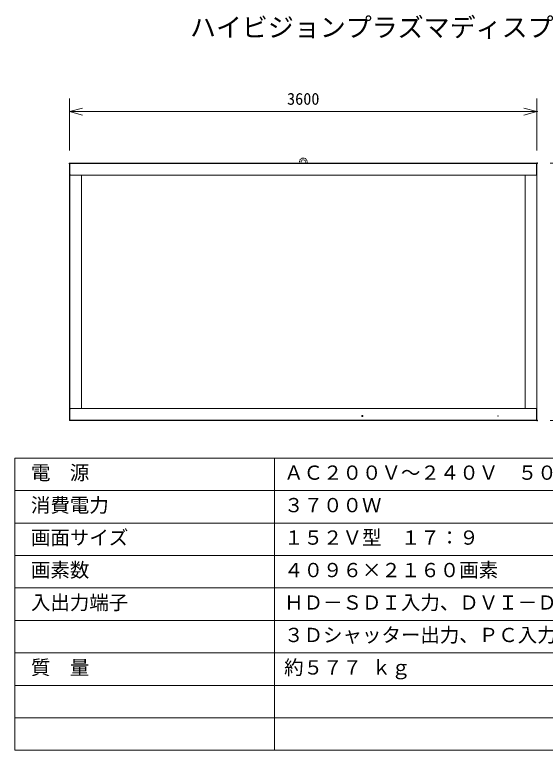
# Model space of a CAD drawing. Units: millimetres, scale not verified. Extents: x -63 to 62, y -57 to 57.
# Drawn here: x -62.5 to 19.2, y -56.5 to 56.8 of the extents above; entities that cross this region are included whole.
import ezdxf
from ezdxf.enums import TextEntityAlignment as Align

# ---------------------------------------------------------------- set-up
doc = ezdxf.new("R2010")
doc.units = ezdxf.units.MM
doc.header["$LTSCALE"] = 0.125
doc.header["$PDMODE"] = 32
doc.header["$PDSIZE"] = 0.0625
doc.linetypes.add('USER1', pattern=[0.8, 0.45, -0.05, 0.1, -0.05, 0.1, -0.05])
for name, color, linetype, lineweight in [('0-0_0', 7, 'Continuous', 9), ('0-1_WAKU', 1, 'Continuous', 18), ('0-5_GAIKEI', 1, 'Continuous', 18), ('0-6_SUNPO', 7, 'Continuous', 9)]:
    doc.layers.add(name, color=color, linetype=linetype, lineweight=lineweight)
doc.layers.add('0-2_MOJI1', color=7, linetype='Continuous')
doc.layers.add('0-4_Defpoints', color=7, linetype='Continuous')
doc.styles.add('ＭＳ ゴシック', font='')
doc.styles.get('ＭＳ ゴシック').set_extended_font_data('MS Gothic')

# ---------------------------------------------------------------- blocks, each defined once
blk = doc.blocks.new('_OPEN30')
at = {"layer": '0-0_0'}
blk.add_line((0, 0), (-1, 0), dxfattribs=at)
blk.add_lwpolyline([(-1, 0.26795), (0, 0), (-1, -0.26795)], dxfattribs=at)
blk = doc.blocks.new('D6')
at = {"layer": '0-4_Defpoints'}
for p in [(16.8849, 50.4851), (-55.1151, 42.4851), (16.8849, 42.4851)]:
    blk.add_point(p, dxfattribs=at)
at = {"layer": '0-6_SUNPO'}
for p, q in [((-55.1151, 44.4851), (-55.1151, 52.4851)), ((16.8849, 44.4851), (16.8849, 52.4851)), ((-53.1151, 50.4851), (14.8849, 50.4851))]:
    blk.add_line(p, q, dxfattribs=at)
at = {"layer": '0-6_SUNPO', "xscale": 2, "yscale": 2, "rotation": 180}
blk.add_blockref('_OPEN30', (-55.1151, 50.4851), dxfattribs=at)
at = {"layer": '0-6_SUNPO', "xscale": 2, "yscale": 2}
blk.add_blockref('_OPEN30', (16.8849, 50.4851), dxfattribs=at)
at = {"layer": '0-6_SUNPO', "style": 'ＭＳ ゴシック'}
blk.add_text('3600', height=1.833, dxfattribs=at).set_placement((-21.6151, 50.9851), align=Align.BOTTOM_LEFT)
blk = doc.blocks.new('D4')
at = {"layer": '0-4_Defpoints'}
for p in [(16.9058, 42.5235), (16.9058, 2.9235), (24.9058, 2.9235)]:
    blk.add_point(p, dxfattribs=at)
at = {"layer": '0-6_SUNPO'}
for p, q in [((18.9058, 42.5235), (26.9058, 42.5235)), ((24.9058, 40.5235), (24.9058, 4.9235)), ((18.9058, 2.9235), (26.9058, 2.9235))]:
    blk.add_line(p, q, dxfattribs=at)
at = {"layer": '0-6_SUNPO', "xscale": 2, "yscale": 2}
for p, rotation in [((24.9058, 42.5235), 90), ((24.9058, 2.9235), 270)]:
    blk.add_blockref('_OPEN30', p, dxfattribs=dict(at, rotation=rotation))
at = {"layer": '0-6_SUNPO', "style": 'ＭＳ ゴシック'}
blk.add_text('1980', height=1.833, rotation=90, dxfattribs=at).set_placement((24.4058, 20.2235), align=Align.BOTTOM_LEFT)

msp = doc.modelspace()

# ---------------------------------------------------------------- linework, layer by layer
at = {"layer": '0-1_WAKU', "color": 4}
for p, q in [((-62.5012, -11.5085), (62.4988, -11.5085)), ((-62.5012, -11.5085), (-62.5012, -56.5085)), ((-22.5012, -11.5085), (-22.5012, -56.5085)), ((62.4988, -56.5085), (-62.5012, -56.5085))]:
    msp.add_line(p, q, dxfattribs=at)
at = {"layer": '0-1_WAKU'}
for p, q in [((-62.5012, -16.5085), (62.4988, -16.5085)), ((-62.5012, -21.5085), (62.4988, -21.5085)), ((-62.5012, -26.5085), (62.4988, -26.5085)), ((-62.5012, -31.5085), (62.4988, -31.5085)), ((-62.5012, -36.5085), (62.4988, -36.5085)), ((-62.5012, -41.5085), (62.4988, -41.5085)), ((-62.5012, -46.5085), (62.4988, -46.5085)), ((-62.5012, -51.5085), (62.4988, -51.5085))]:
    msp.add_line(p, q, dxfattribs=at)
at = {"layer": '0-5_GAIKEI', "color": 7}
for p, q in [((-54.0449, -5.6566), (-54.0449, 33.8554)), ((-53.9849, 33.8994), (17.8951, 33.8994)), ((-53.9849, 33.8965), (-53.9849, 33.8994)), ((17.9551, 33.8554), (17.9551, -5.6566)), ((-54.0449, -5.6566), (-54.0049, -5.6966)), ((17.9351, -5.6766), (17.9522, -5.6595)), ((17.9522, -5.6595), (17.9551, -5.6566)), ((-53.9849, -5.6966), (-54.0049, -5.6966)), ((17.8951, -5.7006), (-53.9849, -5.7006)), ((17.8951, -5.6977), (17.8951, -5.7006))]:
    msp.add_line(p, q, dxfattribs=at)
at = {"layer": '0-5_GAIKEI'}
for p, q in [((-54.0078, 33.8583), (-54.0249, 33.8754)), ((-54.0007, 33.8554), (-54.0007, -5.6566)), ((-53.9849, 33.8554), (-54.0007, 33.8554)), ((-53.9849, 33.8623), (-53.9849, 33.8965)), ((-53.9849, 33.8554), (-53.9849, 33.8554)), ((17.8951, 33.8552), (-53.9849, 33.8552)), ((-53.6449, 33.9194), (-53.0649, 33.9194)), ((16.9751, 33.9194), (17.5551, 33.9194)), ((17.8951, 33.8994), (17.8951, 33.8965)), ((17.8951, 33.8623), (17.8951, 33.8965)), ((17.8951, 33.8623), (17.8951, 33.8552)), ((17.911, 33.8554), (17.8951, 33.8554)), ((17.8951, 33.8554), (17.8951, 33.8554)), ((17.8951, 32.1894), (17.8951, 33.8552)), ((17.911, -5.6566), (17.911, 33.8554)), ((17.9351, 33.8754), (17.918, 33.8583)), ((17.7951, 32.0894), (-53.8849, 32.0894)), ((-53.8849, 32.0854), (-52.2449, 32.0854)), ((-52.2449, 32.0854), (-52.2349, 32.0854)), ((-52.2349, -3.8866), (-52.2349, 32.0854)), ((16.1451, 32.0854), (16.1451, -3.8866)), ((16.1451, 32.0854), (16.1551, 32.0854)), ((16.1551, 32.0854), (16.1551, -3.8866)), ((17.7951, 32.0854), (16.1551, 32.0854)), ((16.3791, 32.0854), (16.3791, 32.0894)), ((-53.9849, -3.9906), (-53.9849, -5.6565)), ((-53.8849, -3.8866), (-52.2449, -3.8866)), ((-53.8849, -3.8906), (17.7951, -3.8906)), ((-52.2349, -3.8866), (-52.2449, -3.8866)), ((16.1551, -3.8866), (16.1451, -3.8866)), ((17.7951, -3.8866), (16.1551, -3.8866)), ((16.3791, -3.8906), (16.3791, -3.8866)), ((17.7791, -3.8906), (17.7791, -3.8866)), ((17.8791, -3.9324), (17.8791, -3.9364)), ((17.8851, -3.943), (17.8851, -3.947)), ((17.8951, -3.9906), (17.8951, -5.6565)), ((-54.0249, -5.6766), (-54.0078, -5.6595)), ((-54.0007, -5.6566), (-53.9849, -5.6566)), ((-53.9849, -5.6565), (17.8951, -5.6565)), ((-53.9849, -5.6635), (-53.9849, -5.6565)), ((-53.9849, -5.6566), (-53.9849, -5.6566)), ((-53.9849, -5.6635), (-53.9849, -5.6977)), ((-9.0129, -4.9766), (-9.0161, -4.9733)), ((-9.0161, -4.9734), (-9.0161, -5.0959)), ((-9.0161, -5.0959), (-9.0129, -5.0927)), ((-9.0129, -5.0927), (-9.0129, -4.9766)), ((-8.8836, -4.9634), (-9.0061, -4.9634)), ((-9.0061, -5.1059), (-8.8836, -5.1059)), ((-8.8868, -4.9666), (-8.8836, -4.9634)), ((-8.8836, -5.1059), (-8.8868, -5.1026)), ((-8.8769, -5.0927), (-8.8736, -5.0959)), ((-8.8736, -5.0959), (-8.8736, -4.9734)), ((11.9029, -5.0164), (11.9029, -5.0529)), ((11.9033, -5.014), (11.9033, -5.0552)), ((11.9046, -5.0121), (11.9061, -5.0136)), ((11.9061, -5.0556), (11.9046, -5.0571)), ((11.9061, -5.0136), (11.9481, -5.0136)), ((11.9477, -5.0108), (11.9065, -5.0108)), ((11.9065, -5.0584), (11.9477, -5.0584)), ((11.9454, -5.0104), (11.9089, -5.0104)), ((11.9089, -5.0589), (11.9454, -5.0589)), ((11.9481, -5.0136), (11.9496, -5.0121)), ((11.9481, -5.0136), (11.9481, -5.0556)), ((11.9481, -5.0556), (11.9496, -5.0571)), ((11.9509, -5.0552), (11.9509, -5.014)), ((11.9514, -5.0529), (11.9514, -5.0164)), ((17.8951, -5.6565), (17.8951, -5.6635)), ((17.8951, -5.6566), (17.911, -5.6566)), ((17.8951, -5.6566), (17.8951, -5.6566)), ((17.8951, -5.6635), (17.8951, -5.6977)), ((17.918, -5.6595), (17.9351, -5.6766)), ((-53.9849, -5.6977), (17.8951, -5.6977)), ((-53.9849, -5.7006), (-53.9849, -5.6977))]:
    msp.add_line(p, q, dxfattribs=at)
at = {"layer": '0-5_GAIKEI', "color": 7}
for points in [[(-54.0449, 33.8554), (-54.0049, 33.8954), (-53.9849, 33.8954)], [(17.8951, 33.8954), (17.9151, 33.8954), (17.9551, 33.8554)], [(17.9351, -5.6766), (17.9151, -5.6966), (17.8951, -5.6966)]]:
    msp.add_lwpolyline(points, dxfattribs=at)
at = {"layer": '0-5_GAIKEI'}
for points in [[(-53.9849, 32.1894), (-53.9849, 33.8552), (-53.9849, 33.8623)], [(-53.9849, 32.1854), (-53.9849, 32.1894), (-53.9849, 33.8552), (-53.9849, 33.8554)], [(17.8951, 32.1854), (17.8951, 32.1894), (17.8951, 33.8552), (17.8951, 33.8554)], [(-53.9849, -3.9866), (-53.9849, -3.9906), (-53.9849, -5.6565), (-53.9849, -5.6566)], [(17.8951, -3.9866), (17.8951, -3.9906), (17.8951, -5.6565), (17.8951, -5.6566)], [(-9.0062, -4.9634), (-9.0029, -4.9666), (-8.8868, -4.9666)], [(-8.8868, -5.1026), (-9.0029, -5.1026), (-9.0062, -5.1059)], [(-8.8736, -4.9733), (-8.8769, -4.9766), (-8.8769, -5.0927)], [(11.9481, -5.0556), (11.9061, -5.0556), (11.9061, -5.0136)]]:
    msp.add_lwpolyline(points, dxfattribs=at)
at = {"layer": '0-5_GAIKEI', "linetype": 'USER1'}
for radius, start, end in [(0.6, 90, 199.67392), (0.35, 324.75016, 215.24984), (0.6, 340.32608, 90)]:
    msp.add_arc((-18.0426, 34.1014), radius, start, end, dxfattribs=at)
at = {"layer": '0-5_GAIKEI'}
for centre, radius, start, end in [((-54.0007, 33.8654), 0.01, 225, 270), ((-53.6449, 33.8794), 0.04, 90, 150), ((-53.0649, 33.8794), 0.04, 30, 90), ((16.9751, 33.8794), 0.04, 90, 150), ((17.5551, 33.8794), 0.04, 30, 90), ((17.911, 33.8654), 0.01, 270, 315), ((-53.8849, 32.1894), 0.1, 180, 244.15807), ((-53.8849, 32.1854), 0.1, 180, 270), ((-53.8849, 32.1894), 0.1, 244.15891, 269.99916), ((16.4751, 32.1454), 0.06, 270, 291.03947), ((17.4351, 32.1454), 0.06, 248.96053, 270), ((17.7951, 32.1854), 0.1, 270, 0), ((17.7951, 32.1894), 0.1, 270.0009, 295.84104), ((17.7951, 32.1894), 0.1, 295.84193, 0), ((-53.8849, -3.9866), 0.1, 90, 180), ((-53.8849, -3.9906), 0.1, 115.84193, 180), ((-53.8849, -3.9906), 0.1, 90.0009, 115.84104), ((16.4751, -3.9466), 0.06, 68.96053, 90), ((17.4351, -3.9466), 0.06, 90, 111.03947), ((17.7951, -3.9866), 0.1, 0, 90), ((17.7951, -3.9906), 0.1, 64.15891, 89.99916), ((17.7951, -3.9906), 0.1, 0, 64.15807), ((-54.0007, -5.6666), 0.01, 90, 135), ((-9.0061, -4.9734), 0.01, 90, 180), ((-9.0061, -5.0959), 0.01, 180, 270), ((-8.8836, -4.9734), 0.01, 0, 90), ((-8.8836, -5.0959), 0.01, 270, 0), ((11.9089, -5.0164), 0.006, 90, 180), ((11.9089, -5.0529), 0.006, 180, 270), ((11.9454, -5.0164), 0.006, 0, 90), ((11.9454, -5.0529), 0.006, 270, 0), ((17.911, -5.6666), 0.01, 45, 90)]:
    msp.add_arc(centre, radius, start, end, dxfattribs=at)
for centre, major_axis, start_param, end_param in [((-9.0028, -4.9767), (-0.00713, 0.00713), 5.50158524, 7.06478537), ((-9.0028, -5.0926), (-0.00713, -0.00713), 5.50158524, 7.06478537), ((-8.8869, -4.9767), (-0.00713, -0.00713), 2.35999259, 3.92319272), ((-8.8869, -5.0926), (-0.00713, 0.00713), 2.35999259, 3.92319272)]:
    msp.add_ellipse(centre, major_axis=major_axis, ratio=0.992433, start_param=start_param, end_param=end_param, dxfattribs=at)

# ---------------------------------------------------------------- block references
at = {"layer": '0-6_SUNPO'}
for name in ['D6', 'D4']:
    msp.add_blockref(name, (1.0703, -8.6241), dxfattribs=at)

# ---------------------------------------------------------------- texts
at = {"layer": '0-2_MOJI1', "style": 'ＭＳ ゴシック'}
for s, height, p in [('ハイビジョンプラズマディスプレイ', 2.933, (-35.5012, 52.4915)), ('電  源', 2.199, (-60.0012, -15.5085)), ('ＡＣ２００Ｖ～２４０Ｖ\u3000５０Ｈｚ／６０Ｈｚ', 2.199, (-21.0012, -15.5085)), ('消費電力', 2.199, (-60.0012, -20.5085)), ('３７００Ｗ', 2.199, (-21.0012, -20.5085)), ('画面サイズ', 2.199, (-60.0012, -25.5085)), ('１５２Ｖ型\u3000１７：９', 2.199, (-21.0012, -25.5085)), ('画素数', 2.199, (-60.0012, -30.5085)), ('４０９６×２１６０画素', 2.199, (-21.0012, -30.5085)), ('入出力端子', 2.199, (-60.0012, -35.5085)), ('ＨＤ－ＳＤＩ入力、ＤＶＩ－Ｄ入力、ＨＤＭＩ入力', 2.199, (-21.0012, -35.5085)), ('３Ｄシャッター出力、ＰＣ入力、ＲＳ２３２Ｃ', 2.199, (-21.0012, -40.5085)), ('質\u3000量', 2.199, (-60.0012, -45.5085)), ('約５７７ ｋｇ', 2.199, (-21.0012, -45.5085))]:
    msp.add_text(s, height=height, dxfattribs=at).set_placement(p, align=Align.BOTTOM_LEFT)

doc.saveas('drawing.dxf')
